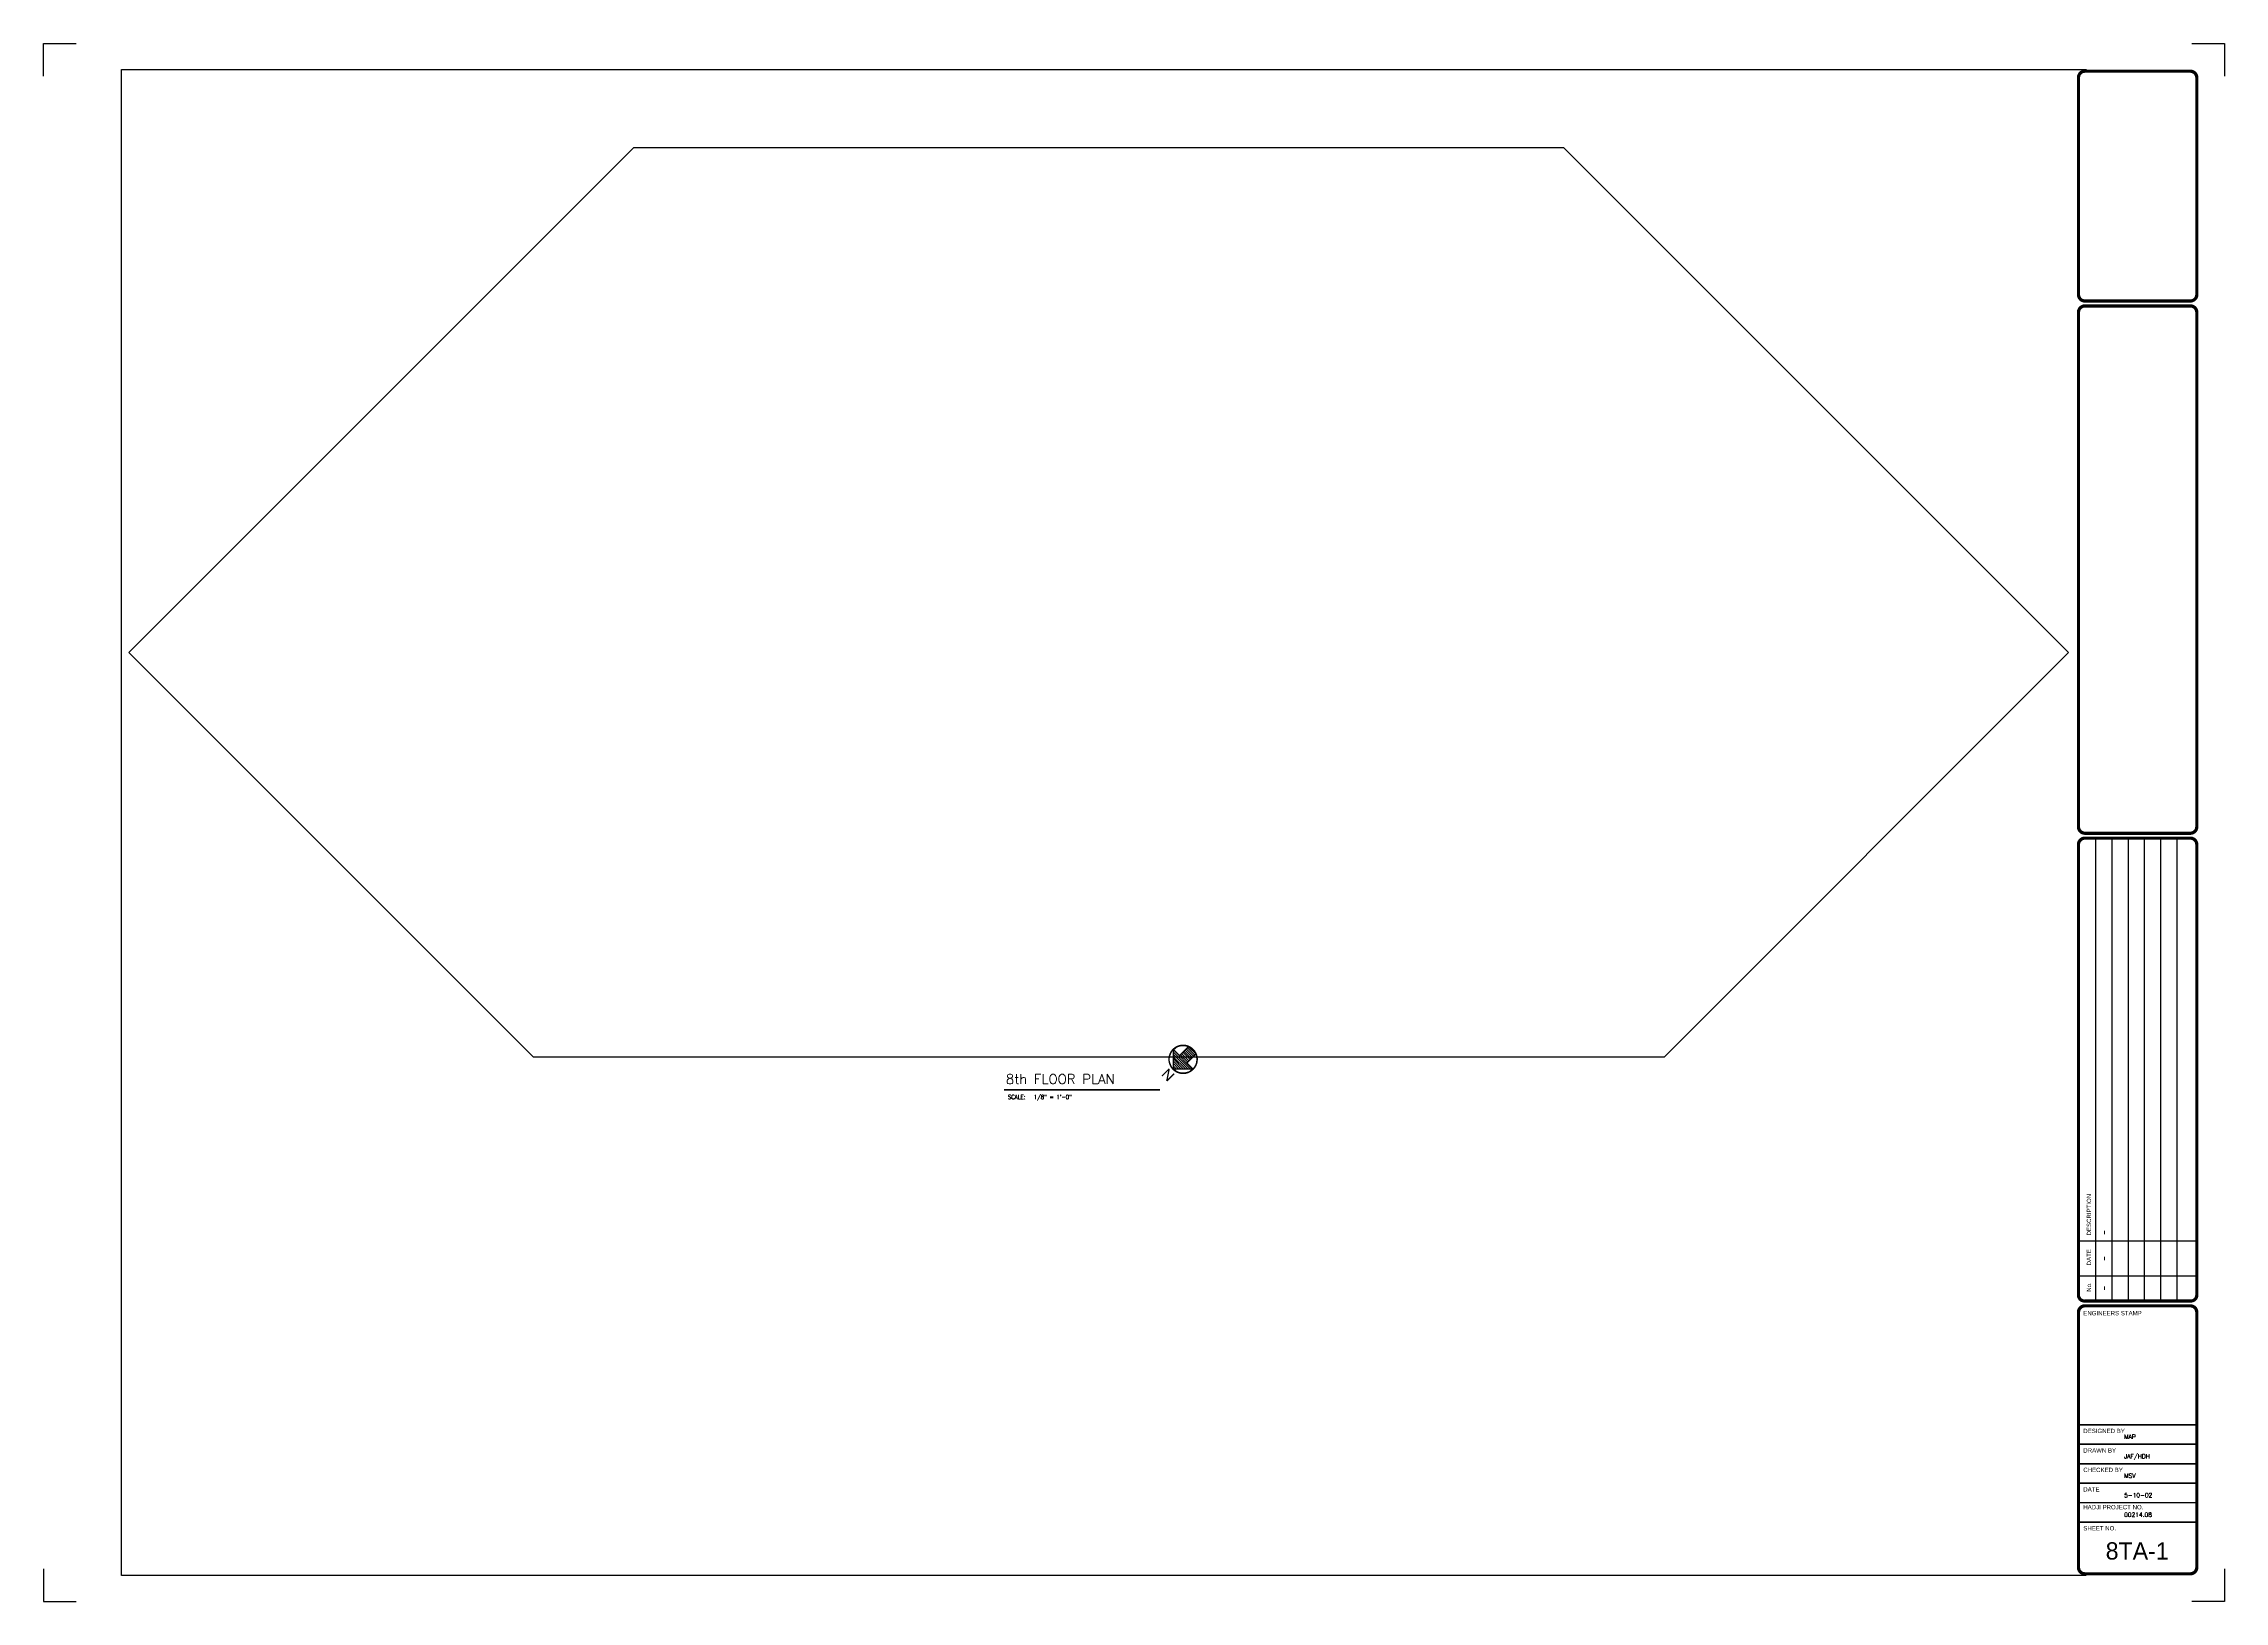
# Paper-space layout 'Layout1' of a CAD drawing. Extents: x -1.5 to 40.5, y -0.5 to 29.5.
import ezdxf
from ezdxf.enums import TextEntityAlignment as Align

# ---------------------------------------------------------------- set-up
doc = ezdxf.new("R2010")
doc.units = 0
doc.header["$LTSCALE"] = 96
doc.header["$MEASUREMENT"] = 0
doc.layers.get('0').update_dxf_attribs({"linetype": 'CONTINUOUS'})
for name, color, linetype, lineweight in [('E-TEXT', 71, 'CONTINUOUS', 25), ('M-TEXT-BOLD', 3, 'CONTINUOUS', 35), ('TITLE_BORD', 71, 'CONTINUOUS', 30), ('TITLE_HEAD', 33, 'CONTINUOUS', 30), ('TITLE_TEXT', 33, 'CONTINUOUS', 30)]:
    doc.layers.add(name, color=color, linetype=linetype, lineweight=lineweight)
doc.layers.add('VIEWPORTS', color=7, linetype='CONTINUOUS', plot=False)
doc.styles.add('A', font='SIMPLEX.shx', dxfattribs={"width": 0.9, "height": 8})
doc.styles.add('B', font='ROMAND.shx', dxfattribs={"height": 18})
doc.styles.add('SHEET_INFO', font='supef___.ttf')
doc.styles.get("Standard").update_dxf_attribs({"font": 'simplex.shx'})
doc.styles.add('TITLE1', font='arial.ttf')

# ---------------------------------------------------------------- blocks, each defined once
blk = doc.blocks.new('30X42CUT')
for points in [[(0, 2820), (0, 2880), (60, 2880)], [(3972, 2880), (4032, 2880), (4032, 2820)], [(3776.6, 48), (144, 48), (144, 2832), (3776.8, 2832)], [(0, 60), (0, 0), (60, 0)], [(4032, 60), (4032, 0), (3972, 0)]]:
    blk.add_lwpolyline(points)
blk = doc.blocks.new('TITLEBLK')
at = {"layer": 'TITLE_BORD', "const_width": 0.0625, "elevation": 0}
for points in [[(39.315, 29.469), (41.344, 29.469, -0.414214), (41.469, 29.344), (41.469, 25.168, -0.414214), (41.344, 25.043), (39.315, 25.043, -0.414214), (39.19, 25.168), (39.19, 29.344, -0.414214)], [(41.344, 14.793), (39.315, 14.793, -0.414214), (39.19, 14.918), (39.19, 24.824, -0.414214), (39.315, 24.949), (41.344, 24.949, -0.414214), (41.469, 24.824), (41.469, 14.918, -0.414214)], [(39.315, 14.699), (41.344, 14.699, -0.414214), (41.469, 14.574), (41.469, 5.896, -0.439371), (41.344, 5.786), (39.315, 5.786, -0.439371), (39.19, 5.896), (39.19, 14.574, -0.414214)], [(39.315, 5.692), (41.344, 5.692, -0.414214), (41.469, 5.567), (41.469, 0.656, -0.414214), (41.344, 0.531), (39.315, 0.531, -0.414214), (39.19, 0.656), (39.19, 5.567, -0.414214)]]:
    blk.add_lwpolyline(points, format="xyb", close=True, dxfattribs=at)
at = {"layer": 'TITLE_BORD', "elevation": 0}
for points in [[(39.527, 5.786), (39.527, 14.699)], [(39.839, 5.786), (39.839, 14.699)], [(40.152, 5.786), (40.152, 14.699)], [(40.464, 5.786), (40.464, 14.699)], [(40.777, 5.786), (40.777, 14.699)], [(41.089, 5.786), (41.089, 14.699)], [(41.469, 6.934), (39.19, 6.934)], [(39.19, 6.268), (41.469, 6.268)]]:
    blk.add_lwpolyline(points, dxfattribs=at)
at = {"layer": 'TITLE_BORD', "const_width": 0.0313, "elevation": 0}
for points in [[(39.19, 3.401), (41.469, 3.401)], [(39.19, 3.026), (41.469, 3.026)], [(39.19, 2.651), (41.469, 2.651)], [(39.19, 2.276), (41.469, 2.276)], [(39.19, 1.901), (41.469, 1.901)], [(39.19, 1.526), (41.469, 1.526)]]:
    blk.add_lwpolyline(points, dxfattribs=at)
at = {"layer": 'TITLE_BORD', "xscale": 0.0104167, "yscale": 0.0104167, "zscale": 0.0104167}
blk.add_blockref('30X42CUT', (0, 0, 0), dxfattribs=at)
at = {"layer": 'TITLE_HEAD', "style": 'TITLE1', "width": 0.8056}
for s, height, p in [('DESCRIPTION', 0.08333, (39.433, 7.048, 0)), ('DATE', 0.0833, (39.433, 6.471, 0)), ('No.', 0.0833, (39.433, 5.963, 0))]:
    blk.add_text(s, height=height, rotation=90, dxfattribs=at).set_placement(p)
for s, height, p in [('ENGINEERS STAMP', 0.08333, (39.283, 5.509, 0)), ('DESIGNED BY', 0.08333, (39.283, 3.241, 0)), ('DRAWN BY', 0.0833, (39.283, 2.866, 0)), ('CHECKED BY', 0.0833, (39.283, 2.491, 0)), ('DATE', 0.0833, (39.283, 2.116, 0)), ('HADJI PROJECT NO.', 0.08333, (39.283, 1.773, 0)), ('SHEET NO.', 0.0833, (39.283, 1.367, 0))]:
    blk.add_text(s, height=height, dxfattribs=at).set_placement(p)
at = {"layer": 'TITLE_TEXT'}
blk.add_text('-', height=0.0833, rotation=90, dxfattribs=at).set_placement((39.683, 7.058, 0), align=Align.MIDDLE_LEFT)
for p in [(39.683, 6.601, 0), (39.683, 6.035, 0)]:
    blk.add_text('-', height=0.0833, rotation=90, dxfattribs=at).set_placement(p, align=Align.MIDDLE_CENTER)
for s, p in [('5-10-02', (40.069, 1.978, 0)), ('00214.08', (40.069, 1.603, 0))]:
    blk.add_text(s, height=0.0833, dxfattribs=at).set_placement(p, align=Align.BOTTOM_LEFT)
blk = doc.blocks.new('*X8')
at = {"color": 0}
for p, q in [((5.27, 3.5), (7.37, 3.5)), ((5.39, 3.62), (7.25, 3.62)), ((5.52, 3.75), (7.12, 3.75)), ((5.64, 3.88), (7, 3.88)), ((5.77, 4), (6.87, 4)), ((5.89, 4.12), (6.75, 4.12)), ((5.92, 3.38), (6.72, 3.38)), ((6.02, 4.25), (6.62, 4.25)), ((6.14, 4.38), (6.5, 4.38)), ((6.27, 4.5), (6.37, 4.5)), ((5.92, 3.25), (6.72, 3.25)), ((5.92, 3.12), (6.72, 3.12)), ((5.92, 3), (6.72, 3)), ((5.92, 2.88), (6.72, 2.88)), ((5.92, 2.75), (6.72, 2.75)), ((5.92, 2.62), (6.72, 2.62)), ((5.93, 2.5), (6.71, 2.5))]:
    blk.add_line(p, q, dxfattribs=at)
blk = doc.blocks.new('North')
at = {"const_width": 0.025}
for points in [[(-0.073, 0.519), (0.06, 0.319)], [(-0.073, 0.519), (-0.073, 0.319)], [(0.06, 0.319), (0.06, 0.519)], [(-0.266, 0), (0, 0.266)], [(-0.266, 0), (-0.1, 0)], [(-0.1, 0), (-0.1, -0.246)], [(0.266, 0), (0, 0.266)], [(0.1, 0), (0.266, 0)], [(0.1, 0), (0.1, -0.246)]]:
    blk.add_lwpolyline(points, dxfattribs=at)
blk.add_lwpolyline([(-0.272, 0, 1), (0.272, 0, 1)], format="xyb", close=True, dxfattribs=at)
blk.add_circle((0, 0), 0.266)
at = {"xscale": 0.25, "yscale": 0.25, "zscale": 0.25}
blk.add_blockref('*X8', (-1.58, -0.872), dxfattribs=at)

psp = doc.layouts.get("Layout1")

# ---------------------------------------------------------------- linework, layer by layer
at = {"layer": 'M-TEXT-BOLD'}
psp.add_line((16.997, 9.349, 0), (19.997, 9.349, 0), dxfattribs=at)
at = {"layer": 'VIEWPORTS', "elevation": 0}
psp.add_lwpolyline([(27.781, 27.49), (9.862, 27.49), (0.144, 17.771), (7.927, 9.988), (29.715, 9.988), (37.499, 17.771), (27.781, 27.49)], close=True, dxfattribs=at)

# ---------------------------------------------------------------- block references
at = {"layer": 'E-TEXT', "xscale": 1.000003200000007, "yscale": 1.000003200000007, "zscale": 1.000003200000007, "rotation": 135.0000000000003}
psp.add_blockref('North', (20.446, 9.939, 0), dxfattribs=at)
at = {"layer": 'TITLE_BORD'}
psp.add_blockref('TITLEBLK', (-1.5, -0.5, 0), dxfattribs=at)

# ---------------------------------------------------------------- texts
at = {"layer": 'E-TEXT', "style": 'A', "width": 0.9}
for s, height, p in [('SCALE:', 0.0833, (17.072, 9.173, 0)), ('1/8" = 1\'-0"', 0.08333, (17.57, 9.172, 0))]:
    psp.add_text(s, height=height, dxfattribs=at).set_placement(p)
at = {"layer": 'M-TEXT-BOLD', "style": 'B'}
psp.add_text('8th FLOOR PLAN', height=0.1875, dxfattribs=at).set_placement((17.033, 9.465, 0))
at = {"layer": 'TITLE_TEXT'}
for s, p in [('MAP', (38.569, 2.603)), ('JAF/HDH', (38.569, 2.228)), ('MSV', (38.569, 1.853))]:
    psp.add_text(s, height=0.0833, dxfattribs=at).set_placement(p, align=Align.BOTTOM_LEFT)
at = {"layer": 'TITLE_TEXT', "color": 3, "style": 'SHEET_INFO'}
psp.add_text('8TA-1', height=0.3333, dxfattribs=at).set_placement((38.821, 0.472), align=Align.MIDDLE_CENTER)

# ---------------------------------------------------------------- viewports
at = {"layer": 'VIEWPORTS'}
vp = psp.add_viewport(center=(18.821, 18.739, 0), size=(37.355, 17.50155), view_center_point=(1658.572, 866.983), view_height=1680.14851, dxfattribs=at)
vp.dxf.flags = 0x10000  # cut along an outline
vp.dxf.clipping_boundary_handle = psp.add_lwpolyline([(27.781, 27.49), (9.862, 27.49), (0.144, 17.771), (7.927, 9.988), (29.715, 9.988), (37.499, 17.771), (27.781, 27.49)], format="xyb", close=True, dxfattribs={"invisible": 1}).dxf.handle

doc.saveas('drawing.dxf')
